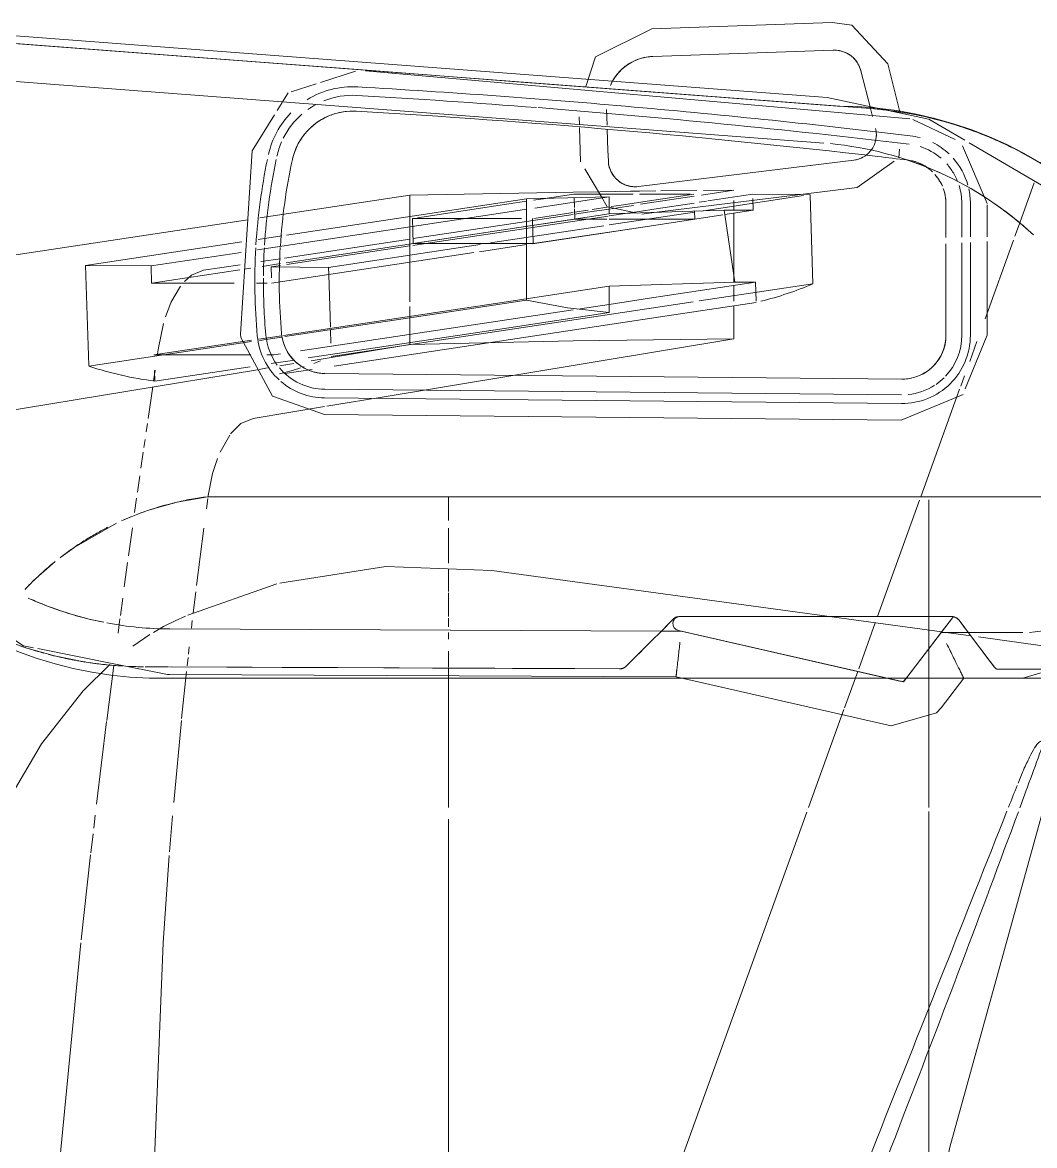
# Model space of a CAD drawing. Header units: inches. Extents: x 6664 to 8129, y 209 to 1287.
# Drawn here: x 7302.34 to 7309.17, y 592.67 to 600.25 of the extents above; entities that cross this region are included whole.
import ezdxf

# ---------------------------------------------------------------- set-up
doc = ezdxf.new("R2010")
doc.units = ezdxf.units.IN
doc.header["$MEASUREMENT"] = 0
doc.layers.add('I-FURN', color=30, linetype='Continuous', lineweight=9)

# ---------------------------------------------------------------- blocks, each defined once
blk = doc.blocks.new('Allsteel Seating Acuity Work-Conference Chair1 - Fully Adj_ Arms_ Mesh Back-V140-11th FLOOR POWER _ SIGNAL')
at = {"layer": 'I-FURN'}
for p, q in [((11.4298, 2.5922), (11.0889, 4.849)), ((11.9474, -1.2944), (12.3946, 4.578)), ((12.3946, 4.578), (11.9474, -1.2944)), ((12.2541, -1.3178), (12.7014, 4.5547)), ((10.0895, 4.5154), (10.4181, 2.5277)), ((12.6247, 4.2318), (12.1799, -1.6096)), ((8.5363, 4.0091), (8.4336, 3.4974)), ((4.4256, 3.9261), (6.5509, 3.7199)), ((6.5708, 3.7178), (7.144, 3.6535)), ((7.1579, 3.6519), (7.2868, 3.6369)), ((10.6074, 2.5676), (10.4416, 3.6653)), ((10.4472, 3.6655), (11.1215, 3.6869)), ((11.1215, 3.6869), (11.118, 3.2453)), ((11.2808, 2.6321), (11.1215, 3.6869)), ((7.324, 3.6325), (7.4111, 3.6223)), ((7.485, 3.6135), (8.0445, 3.5451)), ((8.0508, 3.5443), (8.4216, 3.4969)), ((8.64, 3.4683), (8.7361, 3.4555)), ((8.7597, 3.4524), (8.8767, 3.4366)), ((8.952, 3.4264), (9.1177, 3.4038)), ((8.4158, 3.3979), (8.4134, 3.2969)), ((9.1608, 3.3978), (9.3509, 3.3713)), ((9.4552, 3.3566), (9.5511, 3.3429)), ((9.5918, 3.3371), (9.7007, 3.3214)), ((8.4134, 3.2852), (8.4127, 3.1384)), ((8.4127, 3.1282), (8.4134, 3.2843)), ((9.7537, 3.3137), (9.862, 3.2981)), ((9.8931, 3.2936), (9.9477, 3.2857)), ((9.9997, 3.2782), (10.0539, 3.2703)), ((10.0895, 3.2652), (10.3013, 3.2345)), ((10.4137, 3.223), (10.3407, 3.2207)), ((10.438, 2.5764), (10.3407, 3.2207)), ((10.3421, 3.2286), (10.4145, 3.2181)), ((10.5112, 3.2041), (10.5656, 3.1963)), ((10.5174, 2.5726), (10.5174, 3.2263)), ((10.617, 2.5668), (10.5174, 3.2263)), ((10.5656, 3.1963), (10.7288, 3.1623)), ((11.118, 3.2453), (11.0027, 3.2417)), ((11.0027, 3.2417), (11.0027, 2.6855)), ((11.0926, 2.6464), (11.0027, 3.2417)), ((11.2098, 2.6375), (11.118, 3.2453)), ((7.4073, 3.1003), (7.1642, 3.1204)), ((8.3607, 3.1207), (8.3455, -0.2974)), ((8.4126, 3.1204), (8.4077, 2.0031)), ((8.6684, 3.1193), (8.6537, -0.1962)), ((8.6537, -0.1962), (8.6684, 3.1193)), ((10.7753, 3.1483), (10.8699, 3.1116)), ((10.8713, 3.1109), (10.9809, 3.0468)), ((8.0512, 3.0405), (7.4983, 3.0925)), ((8.3818, 3.0059), (8.0645, 3.0391)), ((8.4762, 2.9955), (8.4184, 3.0019)), ((8.5474, 2.9876), (8.498, 2.9931)), ((8.7248, 2.9672), (8.673, 2.9732)), ((8.9181, 2.9442), (8.777, 2.9611)), ((9.3484, 2.8895), (8.9616, 2.9388)), ((11.0889, 2.8908), (11.1262, 2.6439)), ((9.5499, 2.8627), (9.4794, 2.8721)), ((9.9766, 2.7148), (9.862, 2.7797)), ((11.104, 2.5715), (11.0971, 2.6166)), ((10.1693, 2.0747), (10.0895, 2.5572)), ((10.4202, 2.5152), (10.4295, 2.4591)), ((10.6379, 2.3655), (10.6156, 2.5131)), ((10.6475, 2.3649), (10.6244, 2.5175)), ((11.0027, 2.5336), (11.0027, 2.4628)), ((11.1473, 2.5045), (11.1673, 2.3717)), ((11.4764, 0.8724), (11.2264, 2.5274)), ((11.3214, 2.3633), (11.2974, 2.5221)), ((11.5949, 1.499), (11.4418, 2.5124)), ((12.1371, 2.4132), (11.895, 2.5629)), ((10.4833, 2.2762), (10.4592, 2.4359)), ((10.5174, 2.4162), (10.5174, 2.4646)), ((11.2089, 1.0664), (11.0027, 2.4315)), ((11.0383, 2.4327), (11.1116, 2.435)), ((11.1116, 2.435), (11.1086, 2.0481)), ((11.1116, 2.435), (11.1213, 2.371)), ((11.1342, 2.3712), (11.1155, 2.4953)), ((10.4431, 2.3764), (10.4589, 2.281)), ((10.5241, 2.3719), (10.5174, 2.4162)), ((10.8768, 0.8467), (10.6495, 2.3513)), ((12.2218, 2.3609), (12.168, 2.3941)), ((12.287, 2.3205), (12.2256, 2.3585)), ((10.4196, 2.159), (10.3919, 2.3428)), ((10.789, 1.3648), (10.6414, 2.3425)), ((11.1275, 2.3297), (11.253, 1.499)), ((11.3659, 0.8374), (11.1398, 2.334)), ((11.1714, 2.345), (11.2991, 1.499)), ((11.4722, 1.3648), (11.3263, 2.3309)), ((12.3478, 2.1311), (12.2935, 2.3003)), ((10.8224, 0.3969), (10.5444, 2.2373)), ((10.4781, 2.1652), (10.5882, 1.499)), ((10.7015, 0.8315), (10.497, 2.1858)), ((10.115, 2.0752), (10.0769, -1.8177)), ((10.1895, 1.9522), (10.172, 2.0581)), ((10.1897, -1.8188), (10.2278, 2.0741)), ((10.2857, 2.0735), (10.2476, -1.8194)), ((10.3545, -1.8204), (10.3926, 2.0725)), ((10.3926, 2.0725), (10.3545, -1.8204)), ((10.3926, 2.0725), (10.3545, -1.8204)), ((11.0578, 2.0465), (10.7047, 2.0353)), ((11.1086, 2.0481), (11.0609, 2.0466)), ((11.263, 1.0255), (11.1086, 2.0481)), ((12.433, 1.8656), (12.357, 2.1026)), ((10.7679, -0.1471), (10.4422, 2.0095)), ((10.8757, -0.4131), (10.5069, 2.0291)), ((10.6878, 2.0348), (10.5962, 2.0319)), ((10.2217, 1.7574), (10.1901, 1.9487)), ((12.1103, -1.8751), (12.4351, 1.7979)), ((10.6258, -0.6865), (10.2245, 1.7405)), ((10.5882, 1.499), (10.8445, 1.499)), ((10.8752, 1.499), (11.5949, 1.499)), ((11.2561, 1.4784), (11.2694, 1.3906)), ((11.2694, 1.4764), (11.4381, 1.4817)), ((11.2694, 0.6662), (11.2694, 1.4764)), ((11.2694, 1.4764), (11.3659, 0.8374)), ((11.3024, 1.4774), (11.4656, 0.3969)), ((11.4381, 1.4817), (11.4381, 0.7457)), ((11.5363, 0.8315), (11.4435, 1.4462)), ((10.8875, 0.7126), (10.789, 1.3648)), ((11.2694, 1.3906), (11.4552, 0.1602)), ((11.5707, 0.7126), (11.4722, 1.3648)), ((11.2623, 0.7126), (11.2145, 1.0295)), ((11.3893, 0.1894), (11.2738, 0.9542)), ((10.9814, 0.154), (10.8768, 0.8467)), ((11.4691, 0.154), (11.3659, 0.8374)), ((11.3659, 0.8374), (11.434, 0.3862)), ((11.5005, 0.7126), (11.4764, 0.8724)), ((10.8038, 0.154), (10.7015, 0.8315)), ((11.5543, 0.7126), (11.5363, 0.8315)), ((11.5707, 0.7126), (10.8875, 0.7126)), ((11.5849, 0.154), (11.5707, 0.7126)), ((11.3922, -0.1471), (11.2684, 0.6723)), ((11.4381, 0.6716), (11.2694, 0.6662)), ((11.2694, 0.6662), (11.3922, -0.1471)), ((11.4394, 0.6633), (11.4796, 0.3969)), ((11.5849, 0.154), (11.5091, 0.6556)), ((11.574, 0.582), (11.5617, 0.6634)), ((11.6028, 0.3916), (11.5757, 0.5712)), ((11.5041, 0.3884), (11.434, 0.3862)), ((11.434, 0.3862), (11.434, 0.1696)), ((11.4671, 0.3873), (11.487, 0.2555)), ((11.481, 0.3877), (11.4949, 0.2959)), ((11.5789, 0.3908), (11.5118, 0.3887)), ((11.6028, 0.1118), (11.6028, 0.3916)), ((10.859, 0.154), (10.827, 0.3659)), ((11.7745, 0.3188), (11.5836, 0.2057)), ((12.0523, 0.3543), (11.8206, 0.3462)), ((12.1242, 0.3568), (12.073, 0.355)), ((11.4872, 0.2538), (11.5023, 0.154)), ((11.499, 0.2686), (11.5163, 0.154)), ((10.8038, 0.154), (10.9814, 0.154)), ((10.9001, -0.1176), (10.859, 0.154)), ((10.9814, 0.154), (11.0083, -0.6948)), ((11.4817, -0.4224), (11.3946, 0.154)), ((11.434, 0.154), (11.434, -0.4239)), ((11.4561, 0.154), (11.4725, 0.0455)), ((11.4691, 0.154), (11.5849, 0.154)), ((11.4936, -0.6215), (11.4691, 0.154)), ((11.5146, 0.154), (11.475, -0.0345)), ((11.5023, 0.154), (11.5198, 0.0379)), ((11.5836, 0.2057), (11.5172, 0.1664)), ((11.6219, 0.0091), (11.619, 0.2158)), ((11.8963, 0.1617), (11.8272, 0.1593)), ((11.8272, 0.1593), (11.8963, 0.1617)), ((11.8272, 0.1593), (11.8963, 0.1617)), ((11.8963, 0.1617), (11.8272, 0.1593)), ((12.0386, 0.1667), (11.8982, 0.1618)), ((11.8982, 0.1618), (12.0386, 0.1667)), ((11.8982, 0.1618), (12.0386, 0.1667)), ((12.0386, 0.1667), (11.8982, 0.1618)), ((12.1231, 0.1696), (12.069, 0.1678)), ((12.069, 0.1678), (12.1231, 0.1696)), ((12.069, 0.1678), (12.1231, 0.1696)), ((12.1231, 0.1696), (12.069, 0.1678)), ((12.1746, 0.1714), (12.1239, 0.1697)), ((12.1239, 0.1697), (12.1746, 0.1714)), ((12.1239, 0.1697), (12.1746, 0.1714)), ((12.1746, 0.1714), (12.1239, 0.1697)), ((11.5184, 0.1403), (11.5287, 0.0718)), ((11.6028, -0.0083), (11.6028, 0.1118)), ((8.4175, 0.0386), (8.5415, -0.0855)), ((11.4725, 0.0455), (11.489, -0.0637)), ((11.5198, 0.0379), (11.527, -0.0093)), ((11.5287, 0.0718), (11.5573, -0.1176)), ((11.6226, -0.0505), (11.6219, 0.0091)), ((11.4684, -0.0663), (11.4787, -0.1504)), ((11.489, -0.0637), (11.5016, -0.1471)), ((11.5343, -0.0582), (11.5888, -0.419)), ((11.6028, -0.3936), (11.6028, -0.0498)), ((11.624, -0.1611), (11.6226, -0.0505)), ((11.654, -0.0435), (11.8325, -1.4976)), ((11.8325, -1.4976), (11.654, -0.0435)), ((11.8325, -1.4976), (11.654, -0.0435)), ((11.654, -0.0435), (11.8325, -1.4976)), ((10.8723, -0.8385), (10.7679, -0.1471)), ((11.0083, -0.8342), (10.9001, -0.1176)), ((11.4628, -0.6143), (11.3922, -0.1471)), ((11.3922, -0.1471), (11.434, -0.4239)), ((11.4787, -0.1504), (11.5439, -0.681)), ((11.5016, -0.1471), (11.5429, -0.4205)), ((11.5573, -0.1176), (11.6028, -0.4186)), ((12.5745, -1.3588), (12.532, -0.141)), ((12.532, -0.141), (12.5745, -1.3588)), ((12.532, -0.141), (12.5745, -1.3588)), ((12.5745, -1.3588), (12.532, -0.141)), ((12.7614, -1.3522), (12.7189, -0.1345)), ((8.6537, -0.1962), (8.6531, -0.3326)), ((8.6531, -0.3326), (8.6537, -0.1962)), ((8.734, -0.278), (8.6795, -0.2235)), ((11.627, -0.4388), (11.6244, -0.194)), ((8.3455, -0.2974), (8.0149, -1.7487)), ((8.3677, -0.2999), (8.3465, -0.2975)), ((8.6574, -0.3135), (8.3114, -1.8324)), ((8.3149, -1.817), (8.6531, -0.3326)), ((8.6531, -0.3326), (8.3149, -1.817)), ((8.3149, -1.817), (8.6531, -0.3326)), ((8.7523, -0.3222), (8.7523, -2.1578)), ((8.7523, -2.1578), (8.7523, -0.3242)), ((8.7523, -0.3242), (8.7523, -2.1578)), ((8.7523, -2.1578), (8.7523, -0.3242)), ((10.8978, -0.5595), (10.8817, -0.4531)), ((11.434, -0.4239), (11.4873, -0.4222)), ((11.5478, -0.4531), (11.5552, -0.5021)), ((11.5039, -0.5695), (11.4888, -0.4696)), ((11.5567, -0.512), (11.6025, -0.8154)), ((11.5964, -0.4689), (11.6292, -0.6865)), ((11.6292, -0.6865), (11.6274, -0.4824)), ((10.9977, -1.2213), (10.8978, -0.5595)), ((11.5928, -1.1583), (11.5039, -0.5695)), ((11.0083, -0.6948), (11.4936, -0.6215)), ((11.4936, -0.8188), (11.4645, -0.6259)), ((11.4936, -0.8188), (11.4936, -0.6215)), ((11.5439, -0.681), (11.6, -1.138)), ((10.6258, -0.6865), (10.8494, -0.6865)), ((10.8806, -0.6865), (10.986, -0.6865)), ((11.008, -0.6865), (11.4737, -0.6865)), ((11.0083, -0.6948), (11.0083, -0.8342)), ((11.4936, -0.6865), (11.559, -0.6865)), ((11.5732, -0.8163), (11.4936, -0.8188)), ((11.5995, -1.2022), (11.6025, -0.8154)), ((11.0083, -0.8342), (10.881, -0.8382)), ((10.9977, -1.2213), (11.5954, -1.2024)), ((11.6, -1.138), (11.6469, -1.5204)), ((12.1381, -1.8663), (12.2541, -1.3178)), ((11.6469, -1.5204), (11.8258, -1.7698)), ((12.1827, -1.6093), (12.435, -1.545)), ((12.435, -1.545), (12.1827, -1.6093)), ((12.435, -1.545), (12.1827, -1.6093)), ((12.1827, -1.6093), (12.435, -1.545)), ((12.1267, -1.6236), (12.1799, -1.61)), ((12.1799, -1.61), (12.1267, -1.6236)), ((12.1799, -1.61), (12.1267, -1.6236)), ((12.1267, -1.6236), (12.1799, -1.61)), ((12.1502, -1.8106), (12.4812, -1.7262)), ((10.0769, -1.8177), (10.2503, -2.2342)), ((11.848, -1.8008), (11.9053, -1.8065)), ((8.3114, -1.8324), (8.7523, -2.1701)), ((8.6439, -2.0871), (8.3239, -1.842)), ((8.3239, -1.842), (8.6439, -2.0871)), ((8.6439, -2.0871), (8.3239, -1.842)), ((12.1096, -2.0012), (12.1381, -1.8663)), ((11.972, -2.1819), (12.1065, -1.8966)), ((11.9662, -2.2465), (12.1084, -2.0033)), ((8.1368, -2.0863), (8.3363, -2.239)), ((8.7523, -2.1701), (8.6439, -2.0871)), ((8.6439, -2.0871), (8.6439, -2.2705)), ((8.6439, -2.2705), (8.6439, -2.0871)), ((11.2682, -2.1191), (10.6503, -2.1191)), ((10.6503, -2.1191), (11.2682, -2.1191)), ((10.6503, -2.1191), (11.2682, -2.1191)), ((11.5396, -2.1191), (11.3112, -2.1191)), ((11.3112, -2.1191), (11.5396, -2.1191)), ((11.3112, -2.1191), (11.5396, -2.1191)), ((11.7475, -2.0777), (11.7465, -2.08)), ((8.3363, -2.239), (8.3363, -2.638)), ((8.3372, -2.2386), (8.3584, -2.2281)), ((8.6439, -2.2705), (8.6439, -2.638)), ((8.6439, -2.638), (8.6439, -2.2705)), ((8.6719, -2.2494), (8.7274, -2.2078)), ((10.288, -2.2496), (10.6503, -2.3967)), ((10.6503, -2.2261), (11.2736, -2.2261)), ((11.3128, -2.2261), (11.5396, -2.2261)), ((11.5396, -2.3967), (11.9297, -2.2298)), ((8.5415, -2.3475), (8.4131, -2.444)), ((10.6503, -2.284), (11.2765, -2.284)), ((11.3137, -2.284), (11.5396, -2.284)), ((8.471, -2.4005), (8.5135, -2.3686)), ((10.6503, -2.3967), (11.2822, -2.3967)), ((11.3154, -2.3967), (11.5303, -2.3967)), ((8.3981, -2.4601), (8.3981, -3.0907)), ((8.3363, -2.638), (8.4336, -2.969))]:
    blk.add_line(p, q, dxfattribs=at)
at = {"layer": 'I-FURN', "lineweight": 13}
for p, q in [((12.1969, -1.3862), (12.663, 4.7339)), ((8.9828, 4.0496), (8.9364, 4.0948)), ((9.1233, 3.8928), (8.9922, 4.04)), ((9.2167, 3.7676), (9.1528, 3.8554)), ((9.383, 3.4776), (9.2186, 3.7648)), ((9.4249, 3.382), (9.4053, 3.4285)), ((8.5533, 3.3688), (8.63, 3.2544)), ((9.4632, 3.2805), (9.443, 3.336)), ((8.3354, -2.7972), (8.3354, 3.2574)), ((8.6455, 3.2287), (8.6839, 3.1606)), ((9.5202, 3.0858), (9.4738, 3.2493)), ((8.6839, 3.1606), (8.7227, 3.0831)), ((8.7231, 3.0823), (8.7541, 3.0138)), ((9.5606, 2.8632), (9.5237, 3.0711)), ((8.7613, 2.9975), (8.9718, 2.3963)), ((9.5606, 1.2379), (9.5606, 2.8632)), ((9.5606, 2.8632), (9.5606, 0.9451)), ((7.3857, 1.2379), (-7.2666, 1.2379)), ((8.4008, 1.2379), (7.4644, 1.2379)), ((8.5175, 1.2379), (8.4115, 1.2379)), ((8.6451, 1.2379), (8.6005, 1.2379)), ((8.7404, 1.2379), (8.683, 1.2379)), ((8.913, 1.2379), (8.753, 1.2379)), ((9.0745, 1.2379), (8.9211, 1.2379)), ((9.3482, 1.2379), (9.1132, 1.2379)), ((9.5606, 1.2379), (9.401, 1.2379)), ((9.5606, -2.0042), (9.5606, 1.2379)), ((9.0633, 0.9451), (8.6481, -2.0903)), ((9.5606, 0.9451), (9.5606, -3.4708)), ((7.4322, -1.1804), (3.2504, 0.3306)), ((3.2504, 0.3306), (7.4322, -1.1804)), ((8.1246, -1.4306), (7.4644, -1.1921)), ((7.4644, -1.1921), (8.1246, -1.4306)), ((8.3817, -1.5235), (8.1361, -1.4348)), ((8.1361, -1.4348), (8.3817, -1.5235)), ((8.7094, -1.642), (8.3998, -1.5301)), ((8.3998, -1.5301), (8.7094, -1.642)), ((9.5373, -1.9411), (8.7523, -1.6574)), ((8.7523, -1.6574), (9.5373, -1.9411)), ((10.2857, -2.2115), (9.5606, -1.9495)), ((9.5606, -1.9495), (10.2857, -2.2115)), ((7.4354, -2.0042), (-7.4354, -2.0042)), ((8.1344, -2.0042), (7.4644, -2.0042)), ((9.5389, -2.0042), (8.1344, -2.0042)), ((9.5606, -3.4708), (9.5606, -2.0042)), ((8.6439, -2.1208), (8.6211, -2.2876)), ((10.3767, -2.2444), (10.3063, -2.219)), ((10.3063, -2.219), (10.3767, -2.2444)), ((8.6141, -2.3393), (8.5122, -3.0838)), ((10.6094, -2.3285), (10.4739, -2.2795)), ((10.4739, -2.2795), (10.6094, -2.3285)), ((11.2912, -2.5749), (10.7622, -2.3837)), ((10.7622, -2.3837), (11.2912, -2.5749)), ((11.3855, -2.6089), (11.3183, -2.5846)), ((11.3183, -2.5846), (11.3855, -2.6089)), ((11.6796, -2.7152), (11.3855, -2.6089)), ((11.3855, -2.6089), (11.6796, -2.7152))]:
    blk.add_line(p, q, dxfattribs=at)
at = {"layer": 'I-FURN', "flags": 128}
for points in [[(12.1799, -1.6096), (12.2734, -0.3811), (12.3595, 0.7487), (12.4363, 1.7575), (12.5024, 2.6256), (12.5565, 3.336), (12.5976, 3.8749), (12.6247, 4.2318), (12.6375, 4.3995)], [(8.6286, 4.2184), (8.5556, 4.1056), (8.542, 4.0379)], [(8.5415, 4.0903), (8.4864, 3.8963), (8.4465, 3.6986), (8.4292, 3.5712)], [(8.4292, 3.5712), (8.4222, 3.4984), (8.4179, 3.4375)], [(8.4336, 3.4974), (8.3608, 3.1347), (8.3607, 3.1207)], [(7.1395, 3.1223), (6.5508, 3.1648), (4.309, 3.2534)], [(8.4076, 1.985), (8.4093, 2.3614), (8.4126, 3.1094)], [(11.0131, 3.0198), (11.0553, 2.9718), (11.0889, 2.8908)], [(9.8184, 2.7976), (9.7169, 2.83), (9.5587, 2.8615)], [(10.0895, 2.5572), (10.0539, 2.6392), (9.9847, 2.7087)], [(10.636, 2.6406), (10.2391, 2.4259), (10.115, 2.0752)], [(11.895, 2.5629), (10.6573, 2.6425), (10.636, 2.6406)], [(8.4077, 2.0031), (8.4048, 1.3463), (8.4024, 0.8067), (8.4005, 0.3853), (8.3991, 0.083)], [(8.3991, 0.083), (8.4007, 0.4299), (8.4029, 0.9261), (8.4058, 1.5705), (8.4076, 1.985)], [(10.5882, 1.499), (10.6117, 0.3969), (10.6258, -0.6865)], [(11.619, 0.2158), (11.6163, 0.3969), (11.5949, 1.499)], [(10.8875, 0.7126), (10.8347, 0.4358), (10.8038, 0.154)], [(12.7189, -0.1345), (12.5291, 0.2456), (12.3297, 0.3123)], [(8.4077, 0.0512), (8.4122, 0.0446), (8.4175, 0.0386)], [(8.5218, -0.0658), (8.4785, -0.0225), (8.4433, 0.0127), (8.4175, 0.0386)], [(8.5415, -0.0855), (8.5876, -0.1316), (8.6522, -0.1962), (8.734, -0.278)], [(12.4812, -1.7262), (12.7426, -1.4828), (12.7614, -1.3522)], [(8.0149, -1.7487), (8.1017, -2.0552), (8.1368, -2.0863)], [(8.7274, -2.2078), (8.6153, -2.292), (8.5415, -2.3475)], [(11.3259, -3.0788), (11.6098, -2.856), (11.949, -2.2759)], [(8.4131, -2.444), (8.4371, -2.426), (8.471, -2.4005)], [(8.4131, -2.444), (8.4103, -2.4462), (8.4077, -2.4486)]]:
    blk.add_lwpolyline(points, dxfattribs=at)
at = {"layer": 'I-FURN', "lineweight": 13, "flags": 128}
for points in [[(7.4644, 4.2372), (7.8936, 3.9847), (8.2507, 3.7045), (8.4292, 3.5233)], [(8.9768, 2.377), (9.0906, 1.6621), (9.0633, 0.9451)], [(7.4172, -2.7663), (5.1705, -2.1443), (2.8793, -1.6798)]]:
    blk.add_lwpolyline(points, dxfattribs=at)
at = {"layer": 'I-FURN', "lineweight": 13}
for centre, radius, start, end in [((11.049, 3.1641), 2.7152, 93.15632, 178.03044), ((9.5606, -1.3862), 2.6363, 270, 360)]:
    blk.add_arc(centre, radius, start, end, dxfattribs=at)
at = {"layer": 'I-FURN'}
for centre, radius, start, end in [((11.0064, 3.1089), 2.338, 155.6083, 168.75173), ((11.0064, 3.1089), 2.338, 155.6083, 158.09815), ((11.0064, 3.1089), 2.338, 158.09815, 168.75173), ((11.0064, 3.1089), 2.338, 169.25444, 179.74542), ((11.0064, 3.1089), 2.338, 169.25444, 179.74542), ((10.6884, 2.0696), 0.4606, 95.24726, 137.34308), ((11.0139, -1.475), 4.0201, 86.77765, 95.24726), ((11.0139, -1.475), 4.0201, 78.20697, 86.46899), ((10.6884, 2.0696), 0.4027, 95.24726, 126.48152), ((11.0139, -1.475), 3.9623, 89.68136, 95.24726), ((11.0139, -1.475), 3.9623, 86.71775, 89.46944), ((11.0139, -1.475), 3.9623, 78.01135, 86.46899), ((11.7472, 1.8856), 0.5804, 45.95797, 77.69072), ((10.6884, 2.0696), 0.4606, 139.31273, 179.43889), ((10.6884, 2.0696), 0.4027, 129.91569, 179.43889), ((10.6884, 2.0696), 0.2958, 95.24726, 124.39914), ((10.6884, 2.0696), 0.2958, 95.24726, 122.8041), ((10.6884, 2.0696), 0.2958, 95.24726, 122.8041), ((11.0139, -1.475), 3.8553, 86.6024, 95.24726), ((11.0139, -1.475), 3.8553, 86.6024, 95.24726), ((11.0139, -1.475), 3.8553, 86.6024, 95.24726), ((11.0139, -1.475), 3.8553, 77.69072, 86.46899), ((11.0139, -1.475), 3.8553, 77.69072, 86.46899), ((11.0139, -1.475), 3.8553, 77.69072, 86.46899), ((11.7472, 1.8856), 0.5225, 66.37833, 77.69072), ((11.7472, 1.8856), 0.5225, 40.85591, 63.40357), ((10.6884, 2.0696), 0.2958, 123.31114, 179.43889), ((10.6884, 2.0696), 0.2958, 123.31114, 165.40696), ((11.7472, 1.8856), 0.4156, 64.19489, 77.14199), ((11.7472, 1.8856), 0.4156, 64.19489, 77.14199), ((11.7472, 1.8856), 0.4156, 356.71575, 77.05888), ((10.6884, 2.0696), 0.2958, 137.34308, 151.65982), ((11.7472, 1.8856), 0.4156, 50.69906, 57.96004), ((11.7472, 1.8856), 0.4156, 50.69906, 57.96004), ((10.6884, 2.0696), 0.2958, 159.03836, 179.43889), ((10.6884, 2.0696), 0.2958, 165.40696, 179.43889), ((11.7472, 1.8856), 0.4156, 37.20324, 46.32287), ((11.7472, 1.8856), 0.4156, 23.70741, 46.32287), ((11.7472, 1.8856), 0.4156, 23.70741, 37.20324), ((11.7472, 1.8856), 0.5225, 28.64565, 35.2154), ((11.7472, 1.8856), 0.5804, 356.71575, 31.83825), ((11.7472, 1.8856), 0.5225, 356.71575, 21.78945), ((11.7472, 1.8856), 0.4156, 356.71575, 20.40644), ((11.7472, 1.8856), 0.4156, 356.71575, 20.40644), ((-48.2719, 5.3297), 60.5335, 353.36915, 356.715752), ((-48.2719, 5.3297), 60.5335, 353.36915, 356.715752), ((-48.2719, 5.3297), 60.5335, 353.36915, 356.715752), ((-48.2719, 5.3297), 60.6404, 355.567859, 356.715752), ((-48.2719, 5.3297), 60.6983, 354.947957, 356.714364), ((-48.2719, 5.3297), 60.6404, 353.180161, 355.558352), ((11.8335, -0.0214), 0.1808, 92, 146.28571), ((11.8335, -0.0214), 0.1808, 93.07008, 128.34303), ((11.8335, -0.0214), 0.1808, 93.07008, 128.34303), ((11.8335, -0.0214), 0.1808, 105.57143, 119.14286), ((11.8335, -0.0214), 0.1808, 92, 105.57143), ((11.8335, -0.0214), 0.1808, 139.5, 187), ((11.8335, -0.0214), 0.1808, 146.28571, 187), ((11.8335, -0.0214), 0.1808, 146.28571, 159.85714), ((11.8335, -0.0214), 0.1808, 132.71429, 146.28571), ((11.8335, -0.0214), 0.1808, 119.14286, 132.71429), ((12.2074, -0.1524), 0.3247, 54.94505, 66.61689), ((12.2074, -0.1524), 0.3247, 2, 66.61689), ((12.2074, -0.1524), 0.3247, 2, 62), ((12.2074, -0.1524), 0.3247, 32, 62), ((12.2074, -0.1524), 0.3247, 31.65134, 47), ((11.8335, -0.0214), 0.1808, 153.34502, 187), ((11.8335, -0.0214), 0.1808, 159.85714, 187), ((-48.2719, 5.3297), 60.6983, 353.180161, 354.947957), ((12.2074, -0.1524), 0.3247, 2, 23.70629), ((12.2074, -0.1524), 0.3247, 2, 17), ((8.7043, -0.3242), 0.048, 83.58243, 167.16487), ((8.7043, -0.3242), 0.048, 83.58243, 167.16487), ((8.7043, -0.3242), 0.048, 69.65203, 83.58243), ((8.7043, -0.3242), 0.048, 69.65203, 83.58243), ((8.7043, -0.3242), 0.048, 41.79122, 69.65203), ((8.7043, -0.3242), 0.048, 41.79122, 69.65203), ((8.7043, -0.3242), 0.048, 13.93041, 41.79122), ((8.7043, -0.3242), 0.048, 0, 41.79122), ((8.7043, -0.3242), 0.048, 0, 13.93041), ((9.6161, -1.1169), 2.338, 317.04272, 354.54206), ((9.6161, -1.1169), 2.338, 335.73388, 354.54206), ((12.3891, -1.3652), 0.1855, 284.31083, 2), ((12.3891, -1.3652), 0.1855, 284.31083, 2), ((12.3891, -1.3652), 0.1855, 336.10361, 2), ((12.3891, -1.3652), 0.1855, 336.10361, 2), ((12.004, -1.4766), 0.1728, 187, 214.80309), ((12.004, -1.4766), 0.1728, 187, 214.80309), ((12.004, -1.4766), 0.1728, 187, 208.47653), ((12.004, -1.4766), 0.1728, 187, 208.47653), ((12.3891, -1.3652), 0.1855, 284.31083, 310.20722), ((12.3891, -1.3652), 0.1855, 284.31083, 310.20722), ((12.3891, -1.3652), 0.1855, 310.20722, 336.10361), ((12.3891, -1.3652), 0.1855, 310.20722, 336.10361), ((12.004, -1.4766), 0.1728, 214.80309, 242.60619), ((12.004, -1.4766), 0.1728, 214.80309, 228.70464), ((-48.2719, 5.3297), 60.5335, 353.180161, 353.36915), ((-48.2719, 5.3297), 60.5335, 353.180161, 353.36915), ((-48.2719, 5.3297), 60.5335, 353.180161, 353.36915), ((12.004, -1.4766), 0.1728, 228.70464, 256.50773), ((12.004, -1.4766), 0.1728, 242.60619, 256.50773), ((12.004, -1.4766), 0.1728, 256.34873, 272.14063), ((12.004, -1.4766), 0.1728, 256.34873, 272.14063), ((12.004, -1.4766), 0.1728, 256.50773, 270.40928), ((12.004, -1.4766), 0.1728, 256.50773, 270.40928), ((12.004, -1.4766), 0.1728, 270.40928, 284.31083), ((12.004, -1.4766), 0.1728, 270.40928, 284.31083), ((9.5936, -1.4127), 2.5937, 347.50401, 355.64469), ((8.3389, -1.8225), 0.0246, 167.16487, 232.55606), ((8.3389, -1.8225), 0.0246, 167.16487, 199.86047), ((10.6503, -1.8233), 0.4606, 179.43889, 270), ((8.3389, -1.8225), 0.0246, 199.86047, 232.55606), ((10.6503, -1.8233), 0.4027, 185.86125, 213.03616), ((10.6503, -1.8233), 0.2958, 179.43889, 192.3762), ((10.6503, -1.8233), 0.2958, 179.43889, 192.3762), ((10.6503, -1.8233), 0.2958, 179.43889, 211.60231), ((11.5396, -1.8233), 0.2958, 325.45344, 353.18016), ((11.5396, -1.8233), 0.2958, 325.45344, 353.18016), ((11.5396, -1.8233), 0.2958, 328.01139, 353.18016), ((11.5396, -1.8233), 0.4606, 344.74682, 353.18016), ((10.6503, -1.8233), 0.2958, 205.3135, 223.77022), ((10.6503, -1.8233), 0.2958, 205.3135, 270), ((11.5396, -1.8233), 0.4027, 319.29456, 342.44909), ((10.6503, -1.8233), 0.2958, 223.60714, 224.71945), ((10.6503, -1.8233), 0.2958, 223.77022, 231.1881), ((11.5396, -1.8233), 0.2958, 297.72672, 311.59008), ((11.5396, -1.8233), 0.2958, 300.3127, 311.59008), ((11.5396, -1.8233), 0.2958, 316.39605, 328.01139), ((11.5396, -1.8233), 0.4606, 316.60355, 333.38877), ((9.5936, -1.4127), 2.5937, 343.71789, 347.31202), ((10.6503, -1.8233), 0.4027, 214.68608, 224.71945), ((10.6503, -1.8233), 0.4027, 226.56823, 270), ((10.6503, -1.8233), 0.2958, 231.1881, 239.81322), ((10.6503, -1.8233), 0.2958, 233.39955, 270), ((10.6503, -1.8233), 0.2958, 239.81322, 244.1254), ((10.6503, -1.8233), 0.2958, 244.1254, 270), ((9.6161, -1.1169), 2.338, 317.04272, 335.67344), ((11.5396, -1.8233), 0.2958, 270, 290.1711), ((11.5396, -1.8233), 0.2958, 270, 283.86336), ((11.5396, -1.8233), 0.2958, 270, 283.86336), ((11.5396, -1.8233), 0.2958, 293.16816, 302.76384), ((11.5396, -1.8233), 0.2958, 297.72672, 300.3127), ((11.5396, -1.8233), 0.4606, 285.68421, 311.59008), ((11.5396, -1.8233), 0.4027, 292.52507, 300.75581), ((11.5396, -1.8233), 0.4027, 300.85901, 311.59008), ((9.5936, -1.4127), 2.5937, 340.27429, 343.71789), ((11.5396, -1.8233), 0.4027, 270, 287.43357), ((11.5396, -1.8233), 0.4606, 270, 282.43872), ((9.5936, -1.4127), 2.5937, 337.021, 340.27429), ((9.5936, -1.4127), 2.5937, 332.19921, 336.84584), ((9.5936, -1.4127), 2.5937, 326.74519, 332.19921), ((9.4819, -2.638), 0.838, 183.10007, 203.37643), ((9.4819, -2.638), 0.838, 183.10007, 203.37643)]:
    blk.add_arc(centre, radius, start, end, dxfattribs=at)
for centre, start_param, end_param in [((13.2111, 3.0205), 2.719876, 2.895103), ((13.2111, 3.0205), 3.224537, 3.281916), ((13.2111, 3.0205), 3.289712, 3.29227), ((13.2111, 3.0205), 3.318757, 3.337456), ((13.702, -0.2299), 3.223984, 3.367985)]:
    blk.add_ellipse(centre, major_axis=(2.8634, 0.4325), ratio=0.886817, start_param=start_param, end_param=end_param, dxfattribs=at)
for points, knots in [([(9.3482, 5.2792), (9.2641, 5.2093), (9.147, 5.0983), (9.0086, 4.9411), (8.8826, 4.7793), (8.7755, 4.6134), (8.6858, 4.4454), (8.6087, 4.2799), (8.5656, 4.1641), (8.5415, 4.0903)], [-1, -1, -1, -1, -0.8, -0.7, -0.6, -0.4, -0.3, -0.2, 0, 0, 0, 0]), ([(8.539, 4.0829), (8.5447, 4.1002), (8.5506, 4.1179), (8.5567, 4.1356), (8.5568, 4.1359)], [-0.49857708, -0.49857708, -0.49857708, -0.49857708, -0.46428571, -0.46364425, -0.46364425, -0.46364425, -0.46364425]), ([(8.5202, 4.0222), (8.5207, 4.0235), (8.5258, 4.041), (8.5312, 4.0584), (8.5363, 4.0744)], [-0.53836771, -0.53836771, -0.53836771, -0.53836771, -0.53571429, -0.50411936, -0.50411936, -0.50411936, -0.50411936]), ([(8.467, 3.8101), (8.4706, 3.8273), (8.4783, 3.8629), (8.4884, 3.9052), (8.4949, 3.9304), (8.4967, 3.9373)], [-0.67619173, -0.67619173, -0.67619173, -0.67619173, -0.64285714, -0.60714286, -0.59374631, -0.59374631, -0.59374631, -0.59374631]), ([(8.4555, 3.7509), (8.4572, 3.7602), (8.4607, 3.7787), (8.4646, 3.7984), (8.4668, 3.8089), (8.467, 3.8101)], [-0.71428571, -0.71428571, -0.71428571, -0.71428571, -0.69642857, -0.67857143, -0.67619173, -0.67619173, -0.67619173, -0.67619173]), ([(8.4451, 3.6897), (8.4454, 3.6916), (8.4472, 3.7027), (8.45, 3.7201), (8.4528, 3.7356), (8.4539, 3.7418)], [-0.75357347, -0.75357347, -0.75357347, -0.75357347, -0.75, -0.73214286, -0.72015254, -0.72015254, -0.72015254, -0.72015254]), ([(8.4179, 3.4388), (8.4186, 3.4492), (8.4205, 3.4786), (8.4245, 3.527), (8.4304, 3.5835), (8.436, 3.6275), (8.4395, 3.6528), (8.4405, 3.6594)], [-0.9122641, -0.9122641, -0.9122641, -0.9122641, -0.8928571, -0.8571429, -0.8214286, -0.7857143, -0.7729973, -0.7729973, -0.7729973, -0.7729973]), ([(8.3991, 0.083), (8.3991, 0.0804), (8.3994, 0.076), (8.4003, 0.0705), (8.4014, 0.0659), (8.4025, 0.0623), (8.404, 0.0586), (8.4056, 0.0549), (8.4069, 0.0525), (8.4077, 0.0512)], [-1, -1, -1, -1, -0.833333, -0.708333, -0.583333, -0.416667, -0.291667, -0.166667, 0, 0, 0, 0]), ([(8.4083, 0.0501), (8.4077, 0.0511), (8.4065, 0.0532), (8.405, 0.0563), (8.4036, 0.0595), (8.4022, 0.0633), (8.4009, 0.0677), (8.3996, 0.074), (8.3991, 0.0793), (8.3991, 0.083)], [-0.6666667, -0.6666667, -0.6666667, -0.6666667, -0.5833333, -0.5, -0.4166667, -0.3333333, -0.25, -0.1666667, 0, 0, 0, 0]), ([(8.4175, 0.0386), (8.4157, 0.0403), (8.4133, 0.0431), (8.4103, 0.047), (8.409, 0.0491), (8.4083, 0.0501)], [-1, -1, -1, -1, -0.8333333, -0.75, -0.6666667, -0.6666667, -0.6666667, -0.6666667]), ([(8.3456, -0.2974), (8.3459, -0.2974), (8.3481, -0.2976), (8.3582, -0.2988), (8.3757, -0.3008), (8.3879, -0.3022), (8.394, -0.3029)], [0.1428571, 0.1428571, 0.1428571, 0.1428571, 0.2857143, 0.5714286, 0.7857143, 1, 1, 1, 1]), ([(8.5789, -0.3241), (8.5625, -0.3222), (8.5296, -0.3185), (8.4828, -0.3131), (8.4411, -0.3083), (8.395, -0.303), (8.3741, -0.3006), (8.3677, -0.2999)], [0, 0, 0, 0, 0.166667, 0.333333, 0.5, 0.666667, 1, 1, 1, 1]), ([(8.734, -0.278), (8.7365, -0.2804), (8.74, -0.2846), (8.7442, -0.2912), (8.7469, -0.2966), (8.7492, -0.3025), (8.7515, -0.3108), (8.7523, -0.3176), (8.7523, -0.3222)], [-1, -1, -1, -1, -0.75, -0.625, -0.5, -0.375, -0.25, 0, 0, 0, 0]), ([(8.7274, -2.2078), (8.7312, -2.2049), (8.7364, -2.1999), (8.7422, -2.1922), (8.747, -2.1839), (8.7495, -2.177), (8.7506, -2.1723)], [-1, -1, -1, -1, -0.75, -0.625, -0.5, -0.25, -0.25, -0.25, -0.25]), ([(8.3848, -2.2151), (8.3806, -2.2171), (8.3725, -2.2211), (8.363, -2.2258), (8.3561, -2.2293), (8.3498, -2.2324), (8.3433, -2.2356), (8.3381, -2.2381), (8.3366, -2.2389), (8.3364, -2.239)], [-1, -1, -1, -1, -0.8571429, -0.7142857, -0.6428571, -0.5714286, -0.4285714, -0.2857143, -0.1428571, -0.1428571, -0.1428571, -0.1428571]), ([(8.4077, -2.4486), (8.4057, -2.4505), (8.4026, -2.4539), (8.3997, -2.4577), (8.3982, -2.4601), (8.3979, -2.4605), (8.3992, -2.4584), (8.4011, -2.4559), (8.4027, -2.4539), (8.4046, -2.4517), (8.4078, -2.4484), (8.4108, -2.4458), (8.4131, -2.444)], [-1, -1, -1, -1, -0.875, -0.75, -0.625, -0.5, -0.375, -0.3125, -0.25, -0.1875, -0.125, 0, 0, 0, 0])]:
    blk.add_open_spline(points, degree=3, knots=knots, dxfattribs=at)
at = {"layer": 'I-FURN', "lineweight": 13}
for points, knots in [([(8.935, 4.0961), (8.9553, 4.0769), (9.0167, 4.0167), (9.0769, 3.9496), (9.1164, 3.9013), (9.1186, 3.8986)], [0.1895019, 0.1895019, 0.1895019, 0.1895019, 0.25, 0.375, 0.3825934, 0.3825934, 0.3825934, 0.3825934]), ([(9.1494, 3.8598), (9.1551, 3.8524), (9.1788, 3.8213), (9.2192, 3.7651), (9.2688, 3.6895), (9.3131, 3.6136), (9.3415, 3.5632), (9.3542, 3.539)], [0.4175525, 0.4175525, 0.4175525, 0.4175525, 0.4375, 0.5, 0.5625, 0.625, 0.6804449, 0.6804449, 0.6804449, 0.6804449]), ([(2.9532, -0.7466), (3.7431, -1.0621), (5.2516, -1.6629), (6.734, -2.2512), (7.439, -2.5309)], [0, 0, 0, 0, 0.5, 0.9620892, 0.9620892, 0.9620892, 0.9620892]), ([(2.92, -0.8547), (3.7402, -1.1891), (5.2368, -1.7832), (6.7521, -2.3555), (7.4351, -2.6077)], [-1, -1, -1, -1, -0.5, -0.0937987, -0.0937987, -0.0937987, -0.0937987]), ([(7.6274, -2.6057), (7.6586, -2.6184), (7.7229, -2.645), (7.806, -2.6838), (7.8707, -2.7189), (7.908, -2.7466), (7.9122, -2.7583), (7.9088, -2.7626)], [0.027348, 0.027348, 0.027348, 0.027348, 0.2, 0.4, 0.6, 0.8, 1, 1, 1, 1])]:
    blk.add_open_spline(points, degree=3, knots=knots, dxfattribs=at)
at = {"layer": 'I-FURN'}
for points in [[(8.5058, 3.9715), (8.5104, 3.9885), (8.5153, 4.0053), (8.5202, 4.0222)], [(8.4134, 3.2969), (8.4136, 3.3304), (8.4144, 3.3638), (8.4158, 3.397)], [(8.3465, -0.2975), (8.3459, -0.2974), (8.3455, -0.2974), (8.3456, -0.2974)], [(8.7523, -0.3222), (8.7523, -0.318), (8.7515, -0.3098), (8.7479, -0.298), (8.742, -0.2871), (8.7369, -0.2808), (8.734, -0.278)], [(11.9662, -2.4607), (12.0254, -2.3266), (12.1212, -2.048), (12.1687, -1.7565), (12.1799, -1.6096)], [(8.3988, -2.2082), (8.4088, -2.2032), (8.4318, -2.1918), (8.4737, -2.1712), (8.5047, -2.1559), (8.5208, -2.1479)], [(8.5208, -2.1479), (8.5368, -2.14), (8.5532, -2.1318), (8.5698, -2.1237)], [(8.7523, -2.1578), (8.7523, -2.1606), (8.7519, -2.1661), (8.7503, -2.174), (8.7479, -2.1814), (8.7446, -2.1882), (8.7408, -2.1941), (8.7366, -2.1994), (8.7321, -2.204), (8.7289, -2.2066), (8.7274, -2.2078)], [(8.7506, -2.1723), (8.7517, -2.1675), (8.7523, -2.1627), (8.7523, -2.1578)], [(8.3363, -2.239), (8.3363, -2.239), (8.3366, -2.2389), (8.3372, -2.2386)], [(8.3584, -2.2281), (8.3617, -2.2265), (8.3667, -2.224), (8.3735, -2.2207)], [(8.3735, -2.2207), (8.3803, -2.2173), (8.3888, -2.2131), (8.3988, -2.2082)], [(9.8539, -3.9933), (10.0353, -3.975), (10.3942, -3.9001), (10.8976, -3.6771), (11.3428, -3.3539), (11.7103, -2.9448), (11.8926, -2.6272), (11.9662, -2.4607)]]:
    blk.add_open_spline(points, degree=3, dxfattribs=at)
at = {"layer": 'I-FURN', "lineweight": 13}
for points in [[(9.3981, 3.4448), (9.4491, 3.3307), (9.4909, 3.2093), (9.521, 3.0823)], [(9.521, 3.0823), (9.5296, 3.0463), (9.5448, 2.9737), (9.556, 2.9001), (9.5606, 2.8632)], [(7.4658, -2.5415), (7.5147, -2.5609), (7.5636, -2.5803), (7.6124, -2.5997)], [(7.4619, -2.6176), (7.6107, -2.6725), (7.7597, -2.7272), (7.9088, -2.7817)]]:
    blk.add_open_spline(points, degree=3, dxfattribs=at)

msp = doc.modelspace()

# ---------------------------------------------------------------- block references
at = {"layer": 'I-FURN', "rotation": 90.00000000000021}
msp.add_blockref('Allsteel Seating Acuity Work-Conference Chair1 - Fully Adj_ Arms_ Mesh Back-V140-11th FLOOR POWER _ SIGNAL', (7306.4483, 587.4894), dxfattribs=at)

doc.saveas('drawing.dxf')
